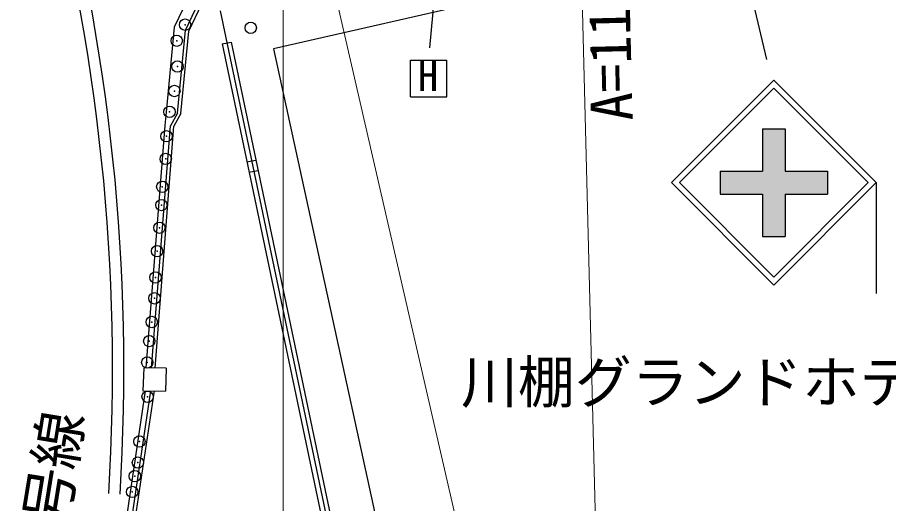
# Model space of a CAD drawing. Units: millimetres, scale not verified. Extents: x 40000 to 680000, y 20000 to 380000.
# Drawn here: x 319964 to 358240, y 261772 to 283116 of the extents above; entities that cross this region are included whole.
import ezdxf
from ezdxf.enums import TextEntityAlignment as Align

# ---------------------------------------------------------------- set-up
doc = ezdxf.new("R2010")
doc.units = ezdxf.units.MM
doc.header["$LTSCALE"] = 1000
doc.header["$PDMODE"] = 32
doc.header["$PDSIZE"] = 500
for name, color, linetype, lineweight in [('M-BGD', 7, 'Continuous', 25), ('M-BGD-RSTR', 7, 'Continuous', 13), ('M-STR-HTXT', 7, 'Continuous', 13), ('M-STR-STRC', 7, 'Continuous', 25)]:
    doc.layers.add(name, color=color, linetype=linetype, lineweight=lineweight)
doc.styles.add('ＭＳ ゴシック', font='')
doc.styles.get('ＭＳ ゴシック').set_extended_font_data('MS Gothic')

msp = doc.modelspace()

# ---------------------------------------------------------------- hatches: boundary and pattern name
at = {"layer": 'M-STR-STRC'}
msp.add_hatch(color=256, dxfattribs=at).paths.add_polyline_path([(350837, 276363), (352697, 276363), (352698, 278223), (353698, 278222), (353697, 276363), (355557, 276363), (355557, 275363), (353697, 275363), (353696, 273502), (352696, 273503), (352697, 275363), (350837, 275363)])

# ---------------------------------------------------------------- linework, layer by layer
at = {"layer": 'M-BGD'}
for p, q in [((348029, 301571), (352883, 281269)), ((339895, 301130), (338067, 281774)), ((350154, 286058), (331220, 281736)), ((328104, 285319), (326856, 282692)), ((336008, 249495), (328894, 283402)), ((326856, 282692), (326494, 278962)), ((328958, 281952), (329350, 282034)), ((328958, 281952), (335782, 249495)), ((329350, 282034), (336191, 249495)), ((331220, 281736), (338266, 249495)), ((337232, 279636), (337232, 281236)), ((337232, 281236), (338832, 281236)), ((338832, 279636), (338832, 281236)), ((337232, 279636), (338832, 279636)), ((326494, 278962), (326444, 278376)), ((326992, 278914), (326696, 278363)), ((327141, 278899), (326843, 278345)), ((326444, 278376), (325611, 267724)), ((325861, 267720), (326696, 278363)), ((326011, 267718), (326843, 278345)), ((330037, 276771), (330424, 276852)), ((330135, 276319), (330528, 276402)), ((325512, 267725), (325478, 266723)), ((326505, 267710), (325512, 267725)), ((326505, 267710), (326471, 266708)), ((325578, 266721), (324627, 260350)), ((325478, 266723), (326471, 266708))]:
    msp.add_line(p, q, dxfattribs=at)
for points in [[(326992, 278914), (327345, 282556), (328517, 285023), (330198, 286651), (332298, 287860), (334889, 288719)], [(327141, 278899), (327492, 282516), (328641, 284934), (330289, 286530), (331005, 286943)], [(322676, 249495), (323939, 255096), (324873, 260309), (325830, 266718)], [(322830, 249495), (324086, 255066), (325021, 260285), (325981, 266715)]]:
    msp.add_lwpolyline(points, dxfattribs=at)
msp.add_circle((330216, 282658), 250, dxfattribs=at)
for radius, start, end in [(88470, 356.4563, 15.52937), (87970, 356.45269, 15.53514)]:
    msp.add_arc((236174, 267659), radius, start, end, dxfattribs=at)
for p in [(327329, 282798), (326963, 282092), (326995, 280958), (326860, 279885), (326648, 278971), (326512, 277898), (326480, 276902), (326329, 275681), (326290, 274878), (326201, 273883), (326100, 272854), (326031, 271700), (325989, 270783), (325865, 269743), (325757, 268907), (325669, 267969), (325683, 266461), (325324, 264498), (325259, 263570), (325122, 262973), (325008, 262283)]:
    msp.add_point(p, dxfattribs=at)
at = {"layer": 'M-BGD-RSTR'}
msp.add_line((344160, 309113), (345650, 249131), dxfattribs=at)
at = {"layer": 'M-STR-HTXT'}
for q in [(342586, 246484), (331644, 233061)]:
    msp.add_line((331644, 294116), q, dxfattribs=at)
at = {"layer": 'M-STR-STRC'}
for p, q in [((348696, 275863), (353196, 280363)), ((357697, 275863), (353196, 280363)), ((349050, 275863), (353196, 280009)), ((357343, 275863), (353196, 280009)), ((352698, 278223), (352697, 276363)), ((352698, 278223), (353698, 278222)), ((353698, 278222), (353697, 276363)), ((350837, 276363), (350837, 275363)), ((350837, 276363), (352697, 276363)), ((353697, 276363), (355557, 276363)), ((355557, 276363), (355557, 275363)), ((348696, 275863), (353196, 271362)), ((349050, 275863), (353196, 271716)), ((353196, 271716), (357343, 275863)), ((353197, 271363), (357697, 275863)), ((357697, 275863), (357697, 270995)), ((350837, 275363), (352697, 275363)), ((352697, 275363), (352696, 273503)), ((353697, 275363), (353696, 273502)), ((353697, 275363), (355557, 275363)), ((352696, 273503), (353696, 273502))]:
    msp.add_line(p, q, dxfattribs=at)

# ---------------------------------------------------------------- texts
at = {"layer": 'M-BGD', "style": 'ＭＳ ゴシック'}
for s, height, p in [('H', 1320, (337560, 279495)), ('川棚グランドホテル', 1833, (339452, 265641))]:
    msp.add_text(s, height=height, dxfattribs=at).set_placement(p, align=Align.BOTTOM_LEFT)
msp.add_text('市道湯谷1号線', height=1833, rotation=80.745, dxfattribs=at).set_placement((320802, 249531), align=Align.BOTTOM_LEFT)
at = {"layer": 'M-BGD-RSTR', "style": 'ＭＳ ゴシック'}
msp.add_text('A=110', height=1833, rotation=91.424, dxfattribs=at).set_placement((345011, 284786), align=Align.TOP_RIGHT)

doc.saveas('drawing.dxf')
